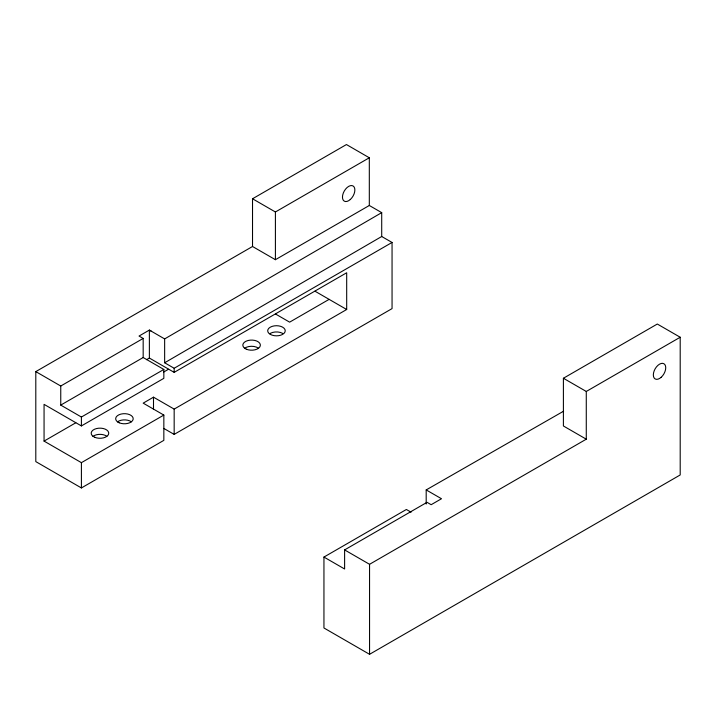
<?xml version="1.0" encoding="UTF-8"?>
<svg xmlns="http://www.w3.org/2000/svg" width="716" height="716" viewBox="0 0 716 716"><rect width="100%" height="100%" fill="white"/><g stroke="black" fill="none" stroke-linecap="round" stroke-linejoin="round"><path stroke-width="1.07" d="M163.839 428.437L174.167 434.397L392.055 308.605L392.055 242.455L174.167 368.257L164.644 362.779L164.644 338.919L381.709 212.643L369.313 205.483L369.313 157.771L346.446 144.551L252.524 198.771L252.524 246.492L35.8 371.613L35.8 461.614L81.409 487.945L163.839 440.358L163.839 415.074L143.173 403.144L153.501 397.174L174.167 409.105L346.687 309.5L346.687 272.76L174.167 372.365L149.376 358.054L146.556 359.674M164.644 362.779L381.709 236.504L381.709 212.643M252.524 198.771L275.409 211.981L369.313 157.771M252.524 246.492L275.409 259.702L369.313 205.483M60.753 386.022L143.173 338.435L143.173 357.517L60.753 405.104L60.753 386.022L35.8 371.613M60.753 405.104L81.409 417.034L163.839 369.447L163.839 378.334L81.409 425.922L44.061 404.352L44.061 441.101L81.409 462.661L163.839 415.074M44.061 441.101L75.78 422.789M163.615 372.078L168.448 369.286M329.127 299.36L289.64 322.155L275.508 314.002M244.568 348.316L246.161 347.367A8.762 5.057 0 0 1 258.476 348.209M680.2 337.245L586.279 391.464L586.279 439.185L563.403 425.975L563.403 378.254L657.306 324.035L680.2 337.245L680.2 474.959L369.554 654.308L323.945 627.977L323.945 557.066L406.375 509.479L411.065 512.182M323.945 557.066L344.611 568.987L344.611 549.906L427.031 502.319L431.166 504.699L441.495 498.739L426.19 489.923L426.19 504.019M344.611 549.906L369.554 564.306L586.279 439.185M426.19 489.923L563.608 411.181M381.709 236.504L392.055 242.455M563.403 378.254L586.279 391.464M314.995 291.206L346.687 309.5M151.434 331.275L149.376 330.085L139.038 336.046L143.173 338.435M143.173 357.517L163.839 369.447M164.644 338.919L149.376 330.085L149.376 358.054M369.554 564.306L369.554 654.308M275.409 211.981L275.409 259.702M174.167 368.257L174.167 372.365M174.167 409.105L174.167 434.397M153.501 397.174L153.501 409.275M81.409 417.034L81.409 425.922M81.409 462.661L81.409 487.945M117.415 421.903A8.762 5.057 0 0 1 131.323 421.796M270.272 333.405A8.762 5.057 0 0 1 282.668 333.405M92.946 436.384A8.762 5.057 0 0 1 106.854 436.277M661.145 377.314A8.762 5.057 -60 0 0 663.92 363.737A8.762 5.057 -60 0 0 653.547 372.929A8.762 5.057 -60 0 0 661.145 377.314M119.196 422.78A8.762 5.057 0 0 0 133.14 419.316A8.762 5.057 0 0 0 120.977 414.081A8.762 5.057 0 0 0 119.196 422.78M94.727 437.27A8.762 5.057 0 0 0 108.68 433.806A8.762 5.057 0 0 0 96.508 428.562A8.762 5.057 0 0 0 94.727 437.27M246.349 349.193A8.762 5.057 0 0 0 260.302 345.739A8.762 5.057 0 0 0 248.13 340.494A8.762 5.057 0 0 0 246.349 349.193M270.272 334.354A8.762 5.057 0 0 0 284.932 332.09A8.762 5.057 0 0 0 274.201 325.887A8.762 5.057 0 0 0 270.272 334.354M350.267 199.54A8.762 5.057 -60 0 0 353.042 185.954A8.762 5.057 -60 0 0 342.678 195.155A8.762 5.057 -60 0 0 350.267 199.54"/></g></svg>
